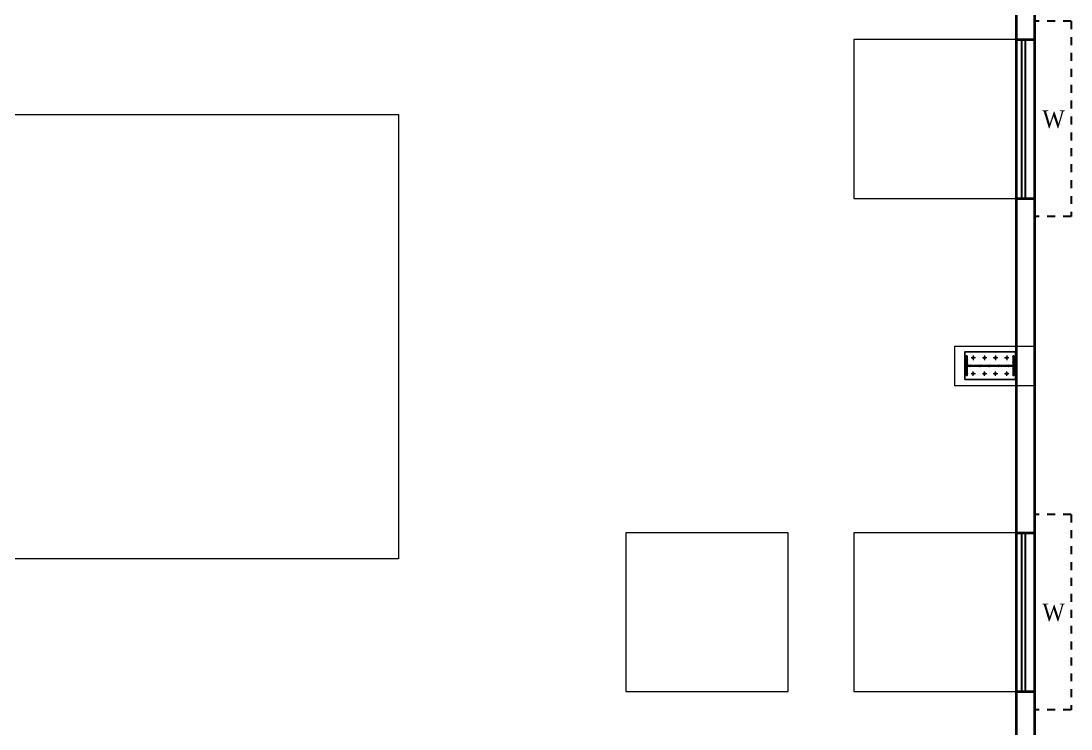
# Model space of a CAD drawing. Header units: metres. Extents: x 98347 to 98865, y -7394 to -7177.
# Drawn here: x 98555.36 to 98568.58, y -7330.2 to -7321.29 of the extents above; entities that cross this region are included whole.
import ezdxf

# ---------------------------------------------------------------- set-up
doc = ezdxf.new("R2010")
doc.units = ezdxf.units.M
doc.header["$LTSCALE"] = 0.5
doc.header["$MEASUREMENT"] = 0
doc.linetypes.add('HIDDEN', pattern=[0.375, 0.25, -0.125])
doc.layers.get('0').update_dxf_attribs({"color": 30, "lineweight": 40})
for name, color, linetype in [('BLK_1_COVERED_AREA', 140, 'Continuous'), ('BLK_1_FLR_0_BLT_UP_AREA', 1, 'Continuous'), ('BLK_1_FLR_0_CARPET_AREA', 45, 'Continuous'), ('BLK_1_FLR_0_REGULAR_ROOM_1', 4, 'Continuous'), ('PDF2_Geometry', 7, 'Continuous')]:
    doc.layers.add(name, color=color, linetype=linetype)
for name, color, linetype, lineweight in [('BLK_1_FLR_0_ROOM_1_LIGHT_VENTILATION_1', 4, 'Continuous', 15), ('STAIR', 120, 'HIDDEN', 30), ('TEXT', 11, 'Continuous', 30), ('WINDOW', 3, 'Continuous', 30), ('WORKSHOP_AREA', 5, 'Continuous', 25)]:
    doc.layers.add(name, color=color, linetype=linetype, lineweight=lineweight)
doc.styles.add('15', font='times.ttf', dxfattribs={"width": 0.9, "height": 1.5})

msp = doc.modelspace()

# ---------------------------------------------------------------- linework, layer by layer
for p, q in [((98568.119, -7319.012), (98568.119, -7374.012)), ((98567.889, -7321.522), (98568.119, -7321.522)), ((98567.889, -7323.522), (98568.119, -7323.522)), ((98567.889, -7327.729), (98568.119, -7327.729)), ((98567.889, -7329.729), (98568.119, -7329.729))]:
    msp.add_line(p, q)
msp.add_lwpolyline([(98554.869, -7319.242), (98567.889, -7319.242), (98567.889, -7373.782), (98554.869, -7373.782)])
at = {"layer": 'BLK_1_COVERED_AREA', "color": 140}
msp.add_lwpolyline([(98533.119, -7319.012), (98568.119, -7319.012), (98568.119, -7374.012), (98533.119, -7374.012)], close=True, dxfattribs=at)
at = {"layer": 'BLK_1_FLR_0_BLT_UP_AREA', "color": 45, "lineweight": 30}
msp.add_lwpolyline([(98533.119, -7319.012), (98568.119, -7319.012), (98568.119, -7374.012), (98533.119, -7374.012)], close=True, dxfattribs=at)
at = {"layer": 'BLK_1_FLR_0_CARPET_AREA', "color": 45, "lineweight": 0}
msp.add_lwpolyline([(98533.349, -7373.782), (98567.889, -7373.782), (98567.889, -7319.242), (98533.349, -7319.242)], close=True, dxfattribs=at)
at = {"layer": 'BLK_1_FLR_0_REGULAR_ROOM_1', "color": 4, "lineweight": 0}
msp.add_lwpolyline([(98533.349, -7373.782), (98567.889, -7373.782), (98567.889, -7319.242), (98533.349, -7319.242)], close=True, dxfattribs=at)
at = {"layer": 'BLK_1_FLR_0_ROOM_1_LIGHT_VENTILATION_1'}
for points in [[(98567.889, -7321.522), (98565.843, -7321.522), (98565.843, -7323.522), (98567.889, -7323.522)], [(98541.503, -7322.465), (98560.112, -7322.465), (98560.112, -7328.059), (98541.503, -7328.059)], [(98565.019, -7327.729), (98562.973, -7327.729), (98562.973, -7329.729), (98565.019, -7329.729)], [(98567.889, -7327.729), (98565.843, -7327.729), (98565.843, -7329.729), (98567.889, -7329.729)]]:
    msp.add_lwpolyline(points, close=True, dxfattribs=at)
at = {"layer": 'PDF2_Geometry', "lineweight": 20}
msp.add_lwpolyline([(98567.118, -7325.879), (98567.118, -7325.381), (98568.119, -7325.381), (98568.119, -7325.879)], close=True, dxfattribs=at)
at = {"layer": 'PDF2_Geometry', "lineweight": 25}
for points in [[(98567.241, -7325.803), (98567.241, -7325.453), (98567.88, -7325.453), (98567.88, -7325.803)], [(98567.258, -7325.752), (98567.258, -7325.504), (98567.271, -7325.504), (98567.271, -7325.752)], [(98567.85, -7325.752), (98567.85, -7325.504), (98567.858, -7325.504), (98567.858, -7325.752)], [(98567.271, -7325.632), (98567.271, -7325.624), (98567.85, -7325.624), (98567.85, -7325.632)]]:
    msp.add_lwpolyline(points, close=True, dxfattribs=at)
at = {"layer": 'PDF2_Geometry', "lineweight": 5}
for points in [[(98567.258, -7325.504), (98567.254, -7325.509)], [(98567.258, -7325.513), (98567.254, -7325.517)], [(98567.258, -7325.521), (98567.254, -7325.526)], [(98567.258, -7325.53), (98567.254, -7325.534)], [(98567.258, -7325.538), (98567.254, -7325.543)], [(98567.258, -7325.547), (98567.254, -7325.551)], [(98567.258, -7325.556), (98567.254, -7325.564)], [(98567.258, -7325.564), (98567.254, -7325.573)], [(98567.258, -7325.577), (98567.254, -7325.581)], [(98567.258, -7325.585), (98567.254, -7325.59)], [(98567.275, -7325.509), (98567.271, -7325.513)], [(98567.275, -7325.517), (98567.271, -7325.521)], [(98567.275, -7325.526), (98567.271, -7325.53)], [(98567.275, -7325.534), (98567.271, -7325.538)], [(98567.275, -7325.543), (98567.271, -7325.547)], [(98567.275, -7325.551), (98567.271, -7325.556)], [(98567.275, -7325.56), (98567.271, -7325.564)], [(98567.275, -7325.568), (98567.271, -7325.573)], [(98567.275, -7325.577), (98567.271, -7325.581)], [(98567.275, -7325.585), (98567.271, -7325.59)], [(98567.378, -7325.53), (98567.322, -7325.53)], [(98567.352, -7325.543), (98567.335, -7325.526)], [(98567.356, -7325.538), (98567.34, -7325.521)], [(98567.352, -7325.538), (98567.34, -7325.526)], [(98567.344, -7325.543), (98567.34, -7325.534)], [(98567.361, -7325.538), (98567.344, -7325.517), (98567.361, -7325.534)], [(98567.348, -7325.5), (98567.348, -7325.556)], [(98567.361, -7325.53), (98567.348, -7325.517)], [(98567.361, -7325.526), (98567.352, -7325.517)], [(98567.518, -7325.53), (98567.463, -7325.53)], [(98567.488, -7325.543), (98567.476, -7325.526), (98567.493, -7325.538)], [(98567.484, -7325.543), (98567.476, -7325.534)], [(98567.48, -7325.521), (98567.497, -7325.538), (98567.48, -7325.517)], [(98567.501, -7325.534), (98567.484, -7325.517)], [(98567.488, -7325.5), (98567.488, -7325.556)], [(98567.501, -7325.53), (98567.488, -7325.517)], [(98567.501, -7325.526), (98567.493, -7325.517)], [(98567.658, -7325.53), (98567.599, -7325.53)], [(98567.629, -7325.543), (98567.616, -7325.526), (98567.633, -7325.538)], [(98567.625, -7325.543), (98567.616, -7325.534)], [(98567.62, -7325.521), (98567.637, -7325.538), (98567.62, -7325.517)], [(98567.641, -7325.534), (98567.625, -7325.517)], [(98567.629, -7325.5), (98567.629, -7325.556)], [(98567.641, -7325.53), (98567.629, -7325.517)], [(98567.641, -7325.526), (98567.633, -7325.517)], [(98567.795, -7325.53), (98567.74, -7325.53)], [(98567.756, -7325.521), (98567.778, -7325.538), (98567.761, -7325.517)], [(98567.769, -7325.543), (98567.756, -7325.526), (98567.773, -7325.538)], [(98567.765, -7325.543), (98567.756, -7325.534)], [(98567.782, -7325.534), (98567.765, -7325.517), (98567.782, -7325.53)], [(98567.769, -7325.5), (98567.769, -7325.556)], [(98567.782, -7325.526), (98567.773, -7325.517)], [(98567.85, -7325.504), (98567.842, -7325.513)], [(98567.85, -7325.513), (98567.842, -7325.521)], [(98567.85, -7325.526), (98567.842, -7325.53)], [(98567.85, -7325.534), (98567.842, -7325.538)], [(98567.85, -7325.543), (98567.842, -7325.547)], [(98567.85, -7325.551), (98567.842, -7325.556)], [(98567.85, -7325.56), (98567.842, -7325.564)], [(98567.85, -7325.568), (98567.842, -7325.573)], [(98567.85, -7325.577), (98567.842, -7325.581)], [(98567.85, -7325.585), (98567.842, -7325.59)], [(98567.859, -7325.504), (98567.859, -7325.5)], [(98567.863, -7325.509), (98567.859, -7325.513)], [(98567.863, -7325.517), (98567.859, -7325.521)], [(98567.863, -7325.526), (98567.859, -7325.53)], [(98567.863, -7325.534), (98567.859, -7325.538)], [(98567.863, -7325.543), (98567.859, -7325.547)], [(98567.863, -7325.551), (98567.859, -7325.56)], [(98567.863, -7325.56), (98567.859, -7325.568)], [(98567.863, -7325.573), (98567.859, -7325.577)], [(98567.863, -7325.581), (98567.859, -7325.585)], [(98567.258, -7325.594), (98567.254, -7325.598)], [(98567.258, -7325.602), (98567.254, -7325.607)], [(98567.258, -7325.611), (98567.254, -7325.615)], [(98567.258, -7325.619), (98567.254, -7325.624)], [(98567.258, -7325.628), (98567.254, -7325.632)], [(98567.258, -7325.636), (98567.254, -7325.641)], [(98567.258, -7325.645), (98567.254, -7325.649)], [(98567.258, -7325.654), (98567.254, -7325.658)], [(98567.258, -7325.662), (98567.254, -7325.666)], [(98567.258, -7325.671), (98567.254, -7325.675)], [(98567.258, -7325.679), (98567.254, -7325.688)], [(98567.258, -7325.688), (98567.254, -7325.696)], [(98567.258, -7325.7), (98567.254, -7325.705)], [(98567.258, -7325.709), (98567.254, -7325.713)], [(98567.258, -7325.717), (98567.254, -7325.722)], [(98567.275, -7325.594), (98567.271, -7325.598)], [(98567.275, -7325.602), (98567.271, -7325.611)], [(98567.275, -7325.611), (98567.271, -7325.619)], [(98567.275, -7325.624), (98567.275, -7325.619), (98567.271, -7325.624)], [(98567.271, -7325.636), (98567.271, -7325.632), (98567.275, -7325.641), (98567.271, -7325.645)], [(98567.275, -7325.649), (98567.271, -7325.654)], [(98567.275, -7325.658), (98567.271, -7325.662)], [(98567.275, -7325.666), (98567.271, -7325.671)], [(98567.275, -7325.675), (98567.271, -7325.679)], [(98567.275, -7325.683), (98567.271, -7325.688)], [(98567.275, -7325.692), (98567.271, -7325.696)], [(98567.275, -7325.7), (98567.271, -7325.705)], [(98567.275, -7325.709), (98567.271, -7325.713)], [(98567.275, -7325.717), (98567.271, -7325.722)], [(98567.284, -7325.619), (98567.279, -7325.624)], [(98567.284, -7325.641), (98567.279, -7325.632)], [(98567.292, -7325.619), (98567.288, -7325.624)], [(98567.292, -7325.641), (98567.288, -7325.632)], [(98567.305, -7325.619), (98567.296, -7325.624)], [(98567.305, -7325.641), (98567.296, -7325.632)], [(98567.313, -7325.619), (98567.305, -7325.624)], [(98567.313, -7325.641), (98567.305, -7325.632)], [(98567.322, -7325.619), (98567.318, -7325.624)], [(98567.322, -7325.641), (98567.318, -7325.632)], [(98567.331, -7325.619), (98567.327, -7325.624)], [(98567.331, -7325.641), (98567.327, -7325.632)], [(98567.34, -7325.619), (98567.335, -7325.624)], [(98567.34, -7325.641), (98567.335, -7325.632)], [(98567.348, -7325.619), (98567.344, -7325.624)], [(98567.348, -7325.641), (98567.344, -7325.632)], [(98567.361, -7325.734), (98567.344, -7325.717), (98567.361, -7325.734)], [(98567.348, -7325.756), (98567.348, -7325.7)], [(98567.361, -7325.73), (98567.348, -7325.717)], [(98567.356, -7325.619), (98567.352, -7325.624)], [(98567.356, -7325.641), (98567.352, -7325.632)], [(98567.361, -7325.726), (98567.352, -7325.717)], [(98567.365, -7325.619), (98567.361, -7325.624)], [(98567.365, -7325.641), (98567.361, -7325.632)], [(98567.373, -7325.619), (98567.369, -7325.624)], [(98567.373, -7325.641), (98567.369, -7325.632)], [(98567.382, -7325.619), (98567.378, -7325.624)], [(98567.382, -7325.641), (98567.378, -7325.632)], [(98567.39, -7325.619), (98567.386, -7325.624)], [(98567.39, -7325.641), (98567.386, -7325.632)], [(98567.399, -7325.619), (98567.394, -7325.624)], [(98567.399, -7325.641), (98567.394, -7325.632)], [(98567.407, -7325.619), (98567.403, -7325.624)], [(98567.407, -7325.641), (98567.403, -7325.632)], [(98567.416, -7325.619), (98567.411, -7325.624)], [(98567.416, -7325.641), (98567.411, -7325.632)], [(98567.428, -7325.619), (98567.42, -7325.624)], [(98567.428, -7325.641), (98567.42, -7325.632)], [(98567.437, -7325.619), (98567.428, -7325.624)], [(98567.437, -7325.641), (98567.428, -7325.632)], [(98567.446, -7325.619), (98567.441, -7325.624)], [(98567.446, -7325.641), (98567.441, -7325.632)], [(98567.455, -7325.619), (98567.45, -7325.624)], [(98567.455, -7325.641), (98567.45, -7325.632)], [(98567.463, -7325.619), (98567.459, -7325.624)], [(98567.463, -7325.641), (98567.459, -7325.632)], [(98567.471, -7325.619), (98567.467, -7325.624)], [(98567.471, -7325.641), (98567.467, -7325.632)], [(98567.48, -7325.619), (98567.476, -7325.624)], [(98567.48, -7325.641), (98567.476, -7325.632)], [(98567.497, -7325.734), (98567.48, -7325.717)], [(98567.488, -7325.619), (98567.484, -7325.624)], [(98567.488, -7325.641), (98567.484, -7325.632)], [(98567.501, -7325.734), (98567.484, -7325.717)], [(98567.488, -7325.756), (98567.488, -7325.7)], [(98567.501, -7325.73), (98567.488, -7325.717)], [(98567.497, -7325.619), (98567.493, -7325.624)], [(98567.497, -7325.641), (98567.493, -7325.632)], [(98567.501, -7325.726), (98567.493, -7325.717)], [(98567.505, -7325.619), (98567.501, -7325.624)], [(98567.505, -7325.641), (98567.501, -7325.632)], [(98567.514, -7325.619), (98567.51, -7325.624)], [(98567.514, -7325.641), (98567.51, -7325.632)], [(98567.522, -7325.619), (98567.518, -7325.624)], [(98567.522, -7325.641), (98567.518, -7325.632)], [(98567.531, -7325.619), (98567.526, -7325.624)], [(98567.531, -7325.641), (98567.526, -7325.632)], [(98567.543, -7325.619), (98567.535, -7325.624)], [(98567.543, -7325.641), (98567.535, -7325.632)], [(98567.552, -7325.619), (98567.543, -7325.624)], [(98567.552, -7325.641), (98567.543, -7325.632)], [(98567.561, -7325.619), (98567.552, -7325.624)], [(98567.561, -7325.641), (98567.552, -7325.632)], [(98567.569, -7325.619), (98567.565, -7325.624)], [(98567.569, -7325.641), (98567.565, -7325.632)], [(98567.578, -7325.619), (98567.574, -7325.624)], [(98567.578, -7325.641), (98567.574, -7325.632)], [(98567.587, -7325.619), (98567.582, -7325.624)], [(98567.587, -7325.641), (98567.582, -7325.632)], [(98567.595, -7325.619), (98567.591, -7325.624)], [(98567.595, -7325.641), (98567.591, -7325.632)], [(98567.603, -7325.619), (98567.599, -7325.624)], [(98567.603, -7325.641), (98567.599, -7325.632)], [(98567.612, -7325.619), (98567.608, -7325.624)], [(98567.612, -7325.641), (98567.608, -7325.632)], [(98567.62, -7325.619), (98567.616, -7325.624)], [(98567.62, -7325.641), (98567.62, -7325.636), (98567.616, -7325.632)], [(98567.637, -7325.734), (98567.62, -7325.717)], [(98567.629, -7325.619), (98567.625, -7325.624)], [(98567.629, -7325.641), (98567.625, -7325.632)], [(98567.641, -7325.734), (98567.625, -7325.717)], [(98567.629, -7325.756), (98567.629, -7325.7)], [(98567.641, -7325.73), (98567.629, -7325.717)], [(98567.637, -7325.619), (98567.633, -7325.624)], [(98567.637, -7325.641), (98567.633, -7325.632)], [(98567.641, -7325.726), (98567.633, -7325.717)], [(98567.646, -7325.619), (98567.641, -7325.624)], [(98567.641, -7325.628), (98567.893, -7325.628)], [(98567.646, -7325.641), (98567.641, -7325.632)], [(98567.654, -7325.619), (98567.65, -7325.624)], [(98567.654, -7325.641), (98567.65, -7325.632)], [(98567.667, -7325.619), (98567.658, -7325.624)], [(98567.667, -7325.641), (98567.658, -7325.632)], [(98567.675, -7325.619), (98567.667, -7325.624)], [(98567.675, -7325.641), (98567.667, -7325.632)], [(98567.684, -7325.619), (98567.68, -7325.624)], [(98567.684, -7325.641), (98567.68, -7325.632)], [(98567.693, -7325.619), (98567.689, -7325.624)], [(98567.693, -7325.641), (98567.689, -7325.632)], [(98567.702, -7325.619), (98567.697, -7325.624)], [(98567.702, -7325.641), (98567.697, -7325.632)], [(98567.71, -7325.619), (98567.706, -7325.624)], [(98567.71, -7325.641), (98567.706, -7325.632)], [(98567.718, -7325.619), (98567.714, -7325.624)], [(98567.718, -7325.641), (98567.714, -7325.632)], [(98567.727, -7325.619), (98567.723, -7325.624)], [(98567.727, -7325.641), (98567.723, -7325.632)], [(98567.735, -7325.619), (98567.731, -7325.624)], [(98567.735, -7325.641), (98567.731, -7325.632)], [(98567.744, -7325.619), (98567.74, -7325.624)], [(98567.744, -7325.641), (98567.74, -7325.632)], [(98567.752, -7325.619), (98567.748, -7325.624)], [(98567.752, -7325.641), (98567.748, -7325.632)], [(98567.761, -7325.619), (98567.756, -7325.624)], [(98567.761, -7325.641), (98567.756, -7325.632)], [(98567.778, -7325.734), (98567.761, -7325.717)], [(98567.769, -7325.619), (98567.765, -7325.624)], [(98567.769, -7325.641), (98567.765, -7325.632)], [(98567.782, -7325.734), (98567.765, -7325.717), (98567.782, -7325.73)], [(98567.769, -7325.756), (98567.769, -7325.7)], [(98567.778, -7325.619), (98567.773, -7325.624)], [(98567.778, -7325.641), (98567.773, -7325.632)], [(98567.782, -7325.726), (98567.773, -7325.717)], [(98567.79, -7325.619), (98567.782, -7325.624)], [(98567.79, -7325.641), (98567.782, -7325.632)], [(98567.799, -7325.619), (98567.79, -7325.624)], [(98567.799, -7325.641), (98567.79, -7325.632)], [(98567.808, -7325.619), (98567.803, -7325.624)], [(98567.808, -7325.641), (98567.803, -7325.632)], [(98567.817, -7325.619), (98567.812, -7325.624)], [(98567.817, -7325.641), (98567.812, -7325.632)], [(98567.825, -7325.619), (98567.821, -7325.624)], [(98567.825, -7325.641), (98567.821, -7325.632)], [(98567.833, -7325.619), (98567.829, -7325.624)], [(98567.833, -7325.641), (98567.829, -7325.632)], [(98567.842, -7325.619), (98567.838, -7325.624)], [(98567.842, -7325.641), (98567.838, -7325.632)], [(98567.85, -7325.594), (98567.842, -7325.598)], [(98567.85, -7325.602), (98567.842, -7325.607)], [(98567.85, -7325.611), (98567.842, -7325.615)], [(98567.842, -7325.636), (98567.846, -7325.632), (98567.85, -7325.636), (98567.842, -7325.645)], [(98567.85, -7325.649), (98567.842, -7325.654)], [(98567.85, -7325.658), (98567.842, -7325.662)], [(98567.85, -7325.666), (98567.842, -7325.671)], [(98567.85, -7325.675), (98567.842, -7325.679)], [(98567.85, -7325.683), (98567.842, -7325.688)], [(98567.85, -7325.692), (98567.842, -7325.696)], [(98567.85, -7325.7), (98567.842, -7325.705)], [(98567.85, -7325.709), (98567.842, -7325.713)], [(98567.85, -7325.717), (98567.842, -7325.722)], [(98567.863, -7325.59), (98567.859, -7325.594)], [(98567.863, -7325.598), (98567.859, -7325.602)], [(98567.863, -7325.607), (98567.859, -7325.611)], [(98567.863, -7325.615), (98567.859, -7325.619)], [(98567.863, -7325.624), (98567.859, -7325.628)], [(98567.863, -7325.632), (98567.859, -7325.636)], [(98567.863, -7325.641), (98567.859, -7325.645)], [(98567.863, -7325.649), (98567.859, -7325.654)], [(98567.863, -7325.658), (98567.859, -7325.662)], [(98567.863, -7325.666), (98567.859, -7325.675)], [(98567.863, -7325.675), (98567.859, -7325.683)], [(98567.863, -7325.683), (98567.859, -7325.692)], [(98567.863, -7325.696), (98567.859, -7325.7)], [(98567.863, -7325.705), (98567.859, -7325.709)], [(98567.863, -7325.713), (98567.859, -7325.717)], [(98567.258, -7325.726), (98567.254, -7325.73)], [(98567.258, -7325.734), (98567.254, -7325.739)], [(98567.258, -7325.743), (98567.254, -7325.747)], [(98567.258, -7325.752), (98567.258, -7325.747)], [(98567.275, -7325.726), (98567.271, -7325.734)], [(98567.275, -7325.734), (98567.271, -7325.743)], [(98567.275, -7325.747), (98567.271, -7325.752)], [(98567.378, -7325.73), (98567.322, -7325.73)], [(98567.352, -7325.743), (98567.335, -7325.726)], [(98567.356, -7325.739), (98567.34, -7325.722)], [(98567.352, -7325.739), (98567.34, -7325.726)], [(98567.344, -7325.739), (98567.34, -7325.734)], [(98567.518, -7325.73), (98567.463, -7325.73)], [(98567.488, -7325.743), (98567.476, -7325.726), (98567.493, -7325.739)], [(98567.484, -7325.739), (98567.476, -7325.734)], [(98567.497, -7325.739), (98567.48, -7325.722)], [(98567.658, -7325.73), (98567.599, -7325.73)], [(98567.629, -7325.743), (98567.616, -7325.726), (98567.633, -7325.739)], [(98567.625, -7325.739), (98567.616, -7325.734)], [(98567.637, -7325.739), (98567.62, -7325.722)], [(98567.795, -7325.73), (98567.74, -7325.73)], [(98567.778, -7325.739), (98567.756, -7325.722)], [(98567.769, -7325.743), (98567.756, -7325.726), (98567.773, -7325.739)], [(98567.765, -7325.739), (98567.756, -7325.734)], [(98567.85, -7325.726), (98567.842, -7325.73)], [(98567.85, -7325.734), (98567.842, -7325.739)], [(98567.85, -7325.743), (98567.842, -7325.752)], [(98567.85, -7325.752), (98567.85, -7325.747)], [(98567.863, -7325.722), (98567.859, -7325.726)], [(98567.863, -7325.73), (98567.859, -7325.734)], [(98567.863, -7325.739), (98567.859, -7325.743)], [(98567.863, -7325.747), (98567.859, -7325.752)]]:
    msp.add_lwpolyline(points, dxfattribs=at)
for points in [[(98567.348, -7325.543), (98567.335, -7325.534), (98567.335, -7325.521), (98567.348, -7325.517), (98567.361, -7325.521), (98567.361, -7325.534)], [(98567.348, -7325.538), (98567.34, -7325.534), (98567.344, -7325.521), (98567.352, -7325.521), (98567.356, -7325.534)], [(98567.488, -7325.543), (98567.476, -7325.534), (98567.476, -7325.521), (98567.488, -7325.517), (98567.501, -7325.521), (98567.501, -7325.534)], [(98567.488, -7325.538), (98567.48, -7325.534), (98567.484, -7325.521), (98567.493, -7325.521), (98567.497, -7325.534)], [(98567.629, -7325.543), (98567.616, -7325.534), (98567.616, -7325.521), (98567.629, -7325.517), (98567.641, -7325.521), (98567.641, -7325.534)], [(98567.629, -7325.538), (98567.62, -7325.534), (98567.625, -7325.521), (98567.633, -7325.521), (98567.637, -7325.534)], [(98567.769, -7325.543), (98567.756, -7325.534), (98567.756, -7325.521), (98567.769, -7325.517), (98567.782, -7325.521), (98567.782, -7325.534)], [(98567.769, -7325.538), (98567.761, -7325.534), (98567.765, -7325.521), (98567.773, -7325.521), (98567.778, -7325.534)], [(98567.348, -7325.743), (98567.335, -7325.734), (98567.335, -7325.722), (98567.348, -7325.717), (98567.361, -7325.722), (98567.361, -7325.734)], [(98567.488, -7325.743), (98567.476, -7325.734), (98567.476, -7325.722), (98567.488, -7325.717), (98567.501, -7325.722), (98567.501, -7325.734)], [(98567.629, -7325.743), (98567.616, -7325.734), (98567.616, -7325.722), (98567.629, -7325.717), (98567.641, -7325.722), (98567.641, -7325.734)], [(98567.769, -7325.743), (98567.756, -7325.734), (98567.756, -7325.722), (98567.769, -7325.717), (98567.782, -7325.722), (98567.782, -7325.734)], [(98567.846, -7325.624), (98567.85, -7325.619)], [(98567.348, -7325.739), (98567.34, -7325.734), (98567.344, -7325.722), (98567.352, -7325.722), (98567.356, -7325.734)], [(98567.488, -7325.739), (98567.48, -7325.734), (98567.484, -7325.722), (98567.493, -7325.722), (98567.497, -7325.734)], [(98567.629, -7325.739), (98567.62, -7325.734), (98567.625, -7325.722), (98567.633, -7325.722), (98567.637, -7325.734)], [(98567.769, -7325.739), (98567.761, -7325.734), (98567.765, -7325.722), (98567.773, -7325.722), (98567.778, -7325.734)]]:
    msp.add_lwpolyline(points, close=True, dxfattribs=at)
at = {"layer": 'STAIR', "ltscale": 0.07}
for p, q in [((98568.579, -7321.292), (98568.119, -7321.292)), ((98568.579, -7321.292), (98568.579, -7323.752)), ((98568.579, -7323.752), (98568.119, -7323.752)), ((98568.579, -7327.499), (98568.119, -7327.499)), ((98568.579, -7327.499), (98568.579, -7329.959)), ((98568.579, -7329.959), (98568.119, -7329.959))]:
    msp.add_line(p, q, dxfattribs=at)
at = {"layer": 'WINDOW'}
for p, q in [((98567.889, -7323.522), (98567.889, -7321.522)), ((98567.959, -7323.522), (98567.959, -7321.522)), ((98568.004, -7323.522), (98568.004, -7321.522)), ((98568.119, -7321.522), (98568.119, -7323.522)), ((98567.889, -7329.729), (98567.889, -7327.729)), ((98567.959, -7329.729), (98567.959, -7327.729)), ((98568.004, -7329.729), (98568.004, -7327.729)), ((98568.119, -7327.729), (98568.119, -7329.729))]:
    msp.add_line(p, q, dxfattribs=at)
at = {"layer": 'WORKSHOP_AREA', "color": 45}
msp.add_lwpolyline([(98533.119, -7319.012), (98568.119, -7319.012), (98568.119, -7374.012), (98533.119, -7374.012)], close=True, dxfattribs=at)

# ---------------------------------------------------------------- texts
at = {"layer": 'TEXT', "linetype": 'ByBlock', "ltscale": 3, "style": '15', "width": 0.9}
for p in [(98568.218, -7322.634), (98568.218, -7328.841)]:
    msp.add_text('W', height=0.22, dxfattribs=at).set_placement(p)

doc.saveas('drawing.dxf')
